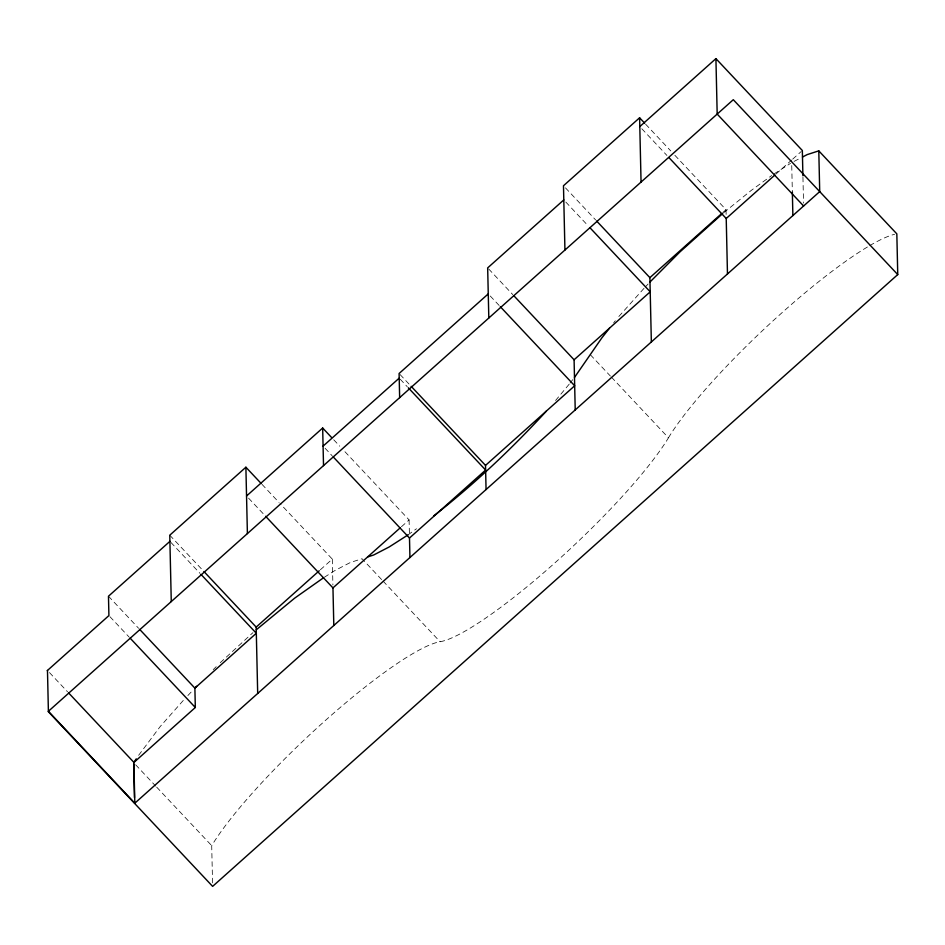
<?xml version="1.0" encoding="UTF-8"?>
<svg xmlns="http://www.w3.org/2000/svg" width="945" height="945" viewBox="0 0 945 945"><rect width="100%" height="100%" fill="white"/><g stroke="black" fill="none" stroke-linecap="round" stroke-linejoin="round"><path stroke-width="0.71" stroke-dasharray="4.72 3.54" d="M138.631 755.315L160.225 726.504L183.862 699.796M613.659 322.871L615.313 320.757M569.173 384.202L555.577 400.479M570.059 383.068L572.717 379.689M618.845 316.504L644.23 288.095M187.866 695.555L192.886 690.24M645.199 287.079L648.069 284.032M213.204 669.651L216.216 666.674M220.244 662.705L252.906 632.689M320.343 569.8L332.309 559.121L280.051 503.555M722.748 212.59L726.02 209.684L674.765 155.181M775.999 174.034L791.615 160.095M792.69 159.138L801.265 151.472M401.448 526.743L409.09 519.915L343.767 450.458M723.846 212.59L751.405 190.288L771.652 175.557M407.992 534.917L416.473 528.751M774.061 173.904L790.54 163.367M324.348 577.277L334.932 570.508L350.441 562.464L362.041 558.743L382.052 580.017M794.083 161.394L801.289 157.661M645.624 124.185L670.749 150.905M641.809 128.733L666.934 155.452M565.488 187.89L595.633 219.949M565.807 202.053L587.908 225.56M590.412 354.812L610.423 376.086M611.427 377.149L668.458 437.795A167.69 28.385 -43.2 0 1 554.786 562.972A167.69 28.385 -43.2 0 1 440.075 641.726A167.69 28.385 -43.2 0 0 325.363 720.48A167.69 28.385 -43.2 0 0 211.704 845.657L212.566 883.469M488.671 268.959L512.792 294.604M490.266 296.021L499.314 305.637M400.101 374.574L410.154 385.253M400.207 379.217L407.248 386.694M333.727 439.768L339.751 446.182M325.092 448.261L332.12 455.738M383.056 581.081L440.075 641.726M261.966 484.312L279.047 502.48M248.559 498.133L264.635 515.226M169.769 535.201L202.927 570.461M170.915 542.43L200.056 573.414M108.474 596.224L138.608 628.283M109.915 616.66L129.004 636.954M49.483 672.592L67.567 691.823M135.667 764.8L155.677 786.075M156.681 787.138L211.704 845.657M802.943 177.188L803.534 203.104M791.745 165.576L792.347 192.036M726.02 209.684L726.126 214.598M409.09 519.915L409.398 533.901M332.309 559.121L332.9 585.002M668.458 437.795A167.69 28.385 -43.2 0 1 868.632 246.267M869.707 245.629A167.69 28.385 -43.2 0 1 894.62 234.301"/><path stroke-width="1.42" d="M136.257 758.835L133.67 762.674L195.32 707.486L194.883 688.125L139.624 629.346M609.501 328.163L601.717 338.074L574.489 377.433M546.387 411.051L545.23 412.374C510.808 449.714 473.693 484.643 433.672 515.935M196.631 686.271L194.883 688.125L256.319 633.256L201.061 574.489M649.995 282L679.998 251.866L722.748 213.535M260.962 483.249L245.889 467.22L169.769 535.201L171.269 601.575M644.62 123.122L639.6 117.782L563.48 185.752L564.933 250.047M169.911 541.355L108.474 596.224L108.911 615.585L47.25 670.643M639.8 126.595L715.92 58.625L802.34 150.515L802.907 175.758M563.799 199.915L487.667 267.896L488.813 318.016M246.55 495.995L322.67 428.014L331.719 437.641M488.258 293.883L399.097 373.499L399.652 397.644M323.084 446.123L399.203 378.142M257.69 693.476L256.178 627.09L319.256 570.768M651.353 341.948L649.888 277.653L721.661 213.558M727.473 273.967L726.221 218.496L774.924 175.002M575.221 409.917L574.087 359.785L650.207 291.816L589.916 227.698M333.809 625.495L332.959 587.896L400.361 527.712M486.061 489.534L485.517 465.401L574.678 385.784L500.318 306.712M409.941 557.515L409.492 538.024L485.624 470.043L408.252 387.757M134.592 803.392L819.717 191.599L818.795 150.869L807.195 154.602L802.482 157.035M897.75 274.582L212.625 886.375L48.171 711.49L733.296 99.698L897.75 274.582L896.829 233.864L818.795 150.869M256.249 629.807L294.651 598.161L323.166 578.033M407.992 534.917L389.163 546.978L373.641 555.01L367.617 556.948M803.604 205.986L717.184 114.085L715.92 58.625M668.942 157.591L726.221 218.496M596.638 221.024L649.888 277.653M513.796 295.679L574.087 359.785M411.158 386.328L485.517 465.401M333.124 456.801L409.492 538.024M265.639 516.301L332.959 587.896M203.931 571.524L256.178 627.09M130.008 638.029L195.32 707.486M68.572 692.886L133.883 762.355L134.816 803.203L48.396 711.301L47.474 670.454M792.347 192.036L792.879 215.566M639.6 117.782L641.053 182.066M322.67 428.014L323.521 465.613M245.889 467.22L247.401 533.594M133.706 764.127L134.462 797.58"/></g></svg>
